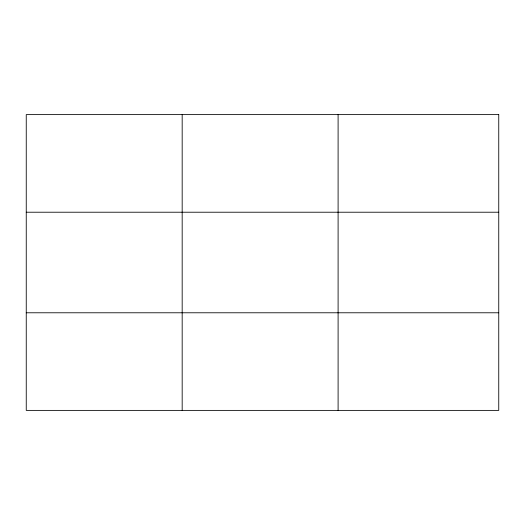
<?xml version="1.0" encoding="UTF-8"?>
<svg xmlns="http://www.w3.org/2000/svg" width="525" height="525" viewBox="0 0 525 525"><rect width="100%" height="100%" fill="white"/><g stroke="black" fill="none" stroke-linecap="round" stroke-linejoin="round"><path stroke-width="0.79" d="M182.175 114.614L182.175 410.386M338.1 114.614L338.1 410.386M26.25 212.218L498.75 212.218M26.25 312.782L498.75 312.782M498.75 114.614L498.75 410.386L26.25 410.386L26.25 114.614L498.75 114.614"/></g></svg>
